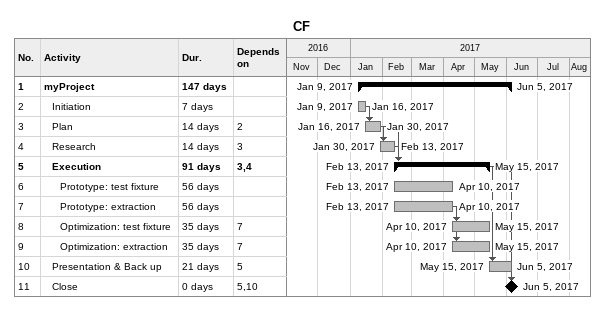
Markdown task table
CF

| ID | Level | Task | Duration | Start | Finish | Predecessors |
|---|---|---|---|---|---|---|
| 1 | 1 | **myProject** | 147d | 2017-01-09 | 2017-06-05 |  |
| 2 | 2 | Initiation | 7d | 2017-01-09 | 2017-01-16 |  |
| 3 | 2 | Plan | 14d | 2017-01-16 | 2017-01-30 | 2 |
| 4 | 2 | Research | 14d | 2017-01-30 | 2017-02-13 | 3 |
| 5 | 2 | **Execution** | 91d | 2017-02-13 | 2017-05-15 | 3, 4 |
| 6 | 3 | Prototype: test fixture | 56d | 2017-02-13 | 2017-04-10 |  |
| 7 | 3 | Prototype: extraction | 56d | 2017-02-13 | 2017-04-10 |  |
| 8 | 3 | Optimization: test fixture | 35d | 2017-04-10 | 2017-05-15 | 7 |
| 9 | 3 | Optimization: extraction | 35d | 2017-04-10 | 2017-05-15 | 7 |
| 10 | 2 | Presentation & Back up | 21d | 2017-05-15 | 2017-06-05 | 5 |
| 11 | 2 | Close | 0d | 2017-06-05 | 2017-06-05 | 5, 10 |
